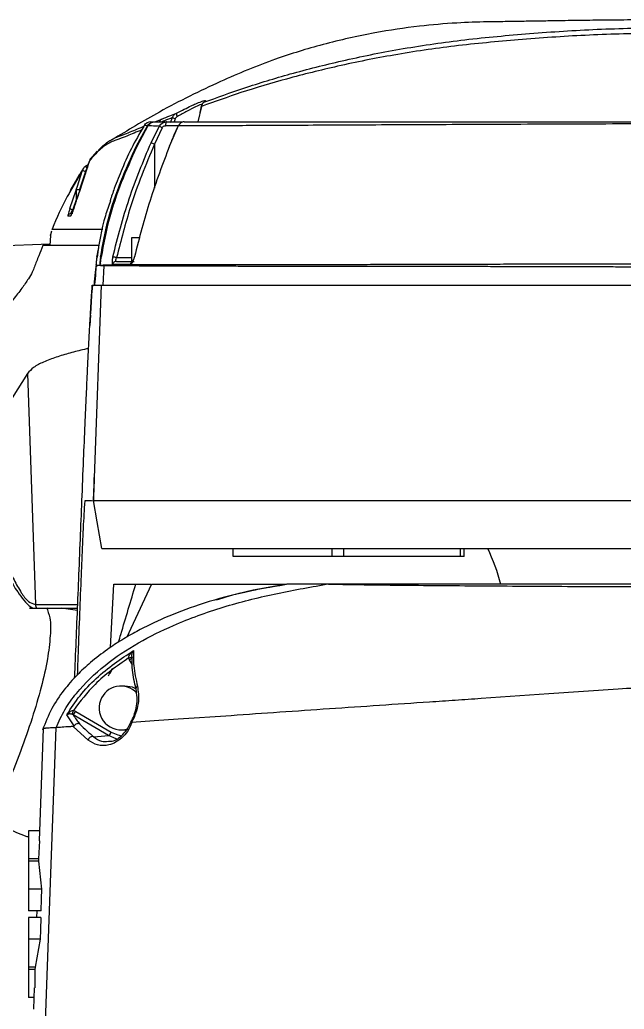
# Model space of a CAD drawing. Header units: millimetres. Extents: x -356 to 237, y 0 to 365.
# Drawn here: x 102.363 to 105.347, y 249.811 to 254.697 of the extents above; entities that cross this region are included whole.
import ezdxf

# ---------------------------------------------------------------- set-up
doc = ezdxf.new("R2010")
doc.units = ezdxf.units.MM

msp = doc.modelspace()

# ---------------------------------------------------------------- linework, layer by layer
at = {"color": 7, "linetype": 'Continuous', "lineweight": 25}
for p, q in [((103.2606, 254.2689), (103.2421, 254.1926)), ((103.2535, 254.2396), (103.2585, 254.2623)), ((103.0102, 254.1926), (103.027, 254.1926)), ((103.0294, 254.1926), (103.0636, 254.2067)), ((103.0294, 254.1926), (103.0886, 254.1926)), ((103.0886, 254.1926), (103.1652, 254.1926)), ((103.1064, 254.1887), (103.117, 254.2138)), ((103.1307, 254.2071), (103.1255, 254.1926)), ((103.1747, 254.1926), (105.5798, 254.1926)), ((102.9956, 254.1734), (102.9395, 254.0677)), ((102.9397, 254.0748), (102.9931, 254.1735)), ((102.9931, 254.1735), (102.9769, 254.1742)), ((103.0109, 254.0892), (103.0532, 254.1723)), ((103.0657, 254.1635), (103.0281, 254.0818)), ((103.1463, 254.1736), (103.0823, 254.1736)), ((103.1449, 254.1725), (103.1024, 254.0737)), ((103.0281, 254.0818), (103.0279, 253.8653)), ((102.713, 254.0114), (102.7067, 253.9995)), ((102.7067, 253.9996), (102.7067, 253.9995)), ((102.6731, 253.9537), (102.6089, 253.8433)), ((102.6867, 253.9479), (102.6571, 253.858)), ((102.6731, 253.9537), (102.6782, 253.9638)), ((102.7006, 253.9811), (102.6887, 253.9733)), ((102.6895, 253.975), (102.7011, 253.9826)), ((102.6109, 253.765), (102.6406, 253.8551)), ((102.6406, 253.858), (102.6406, 253.7996)), ((102.6406, 253.858), (102.6582, 253.858)), ((102.6406, 253.8081), (102.6245, 253.7592)), ((102.6184, 253.7399), (102.6216, 253.7399)), ((102.6245, 253.7592), (102.6274, 253.7592)), ((102.6292, 253.7651), (102.6292, 253.7651)), ((102.5194, 253.6525), (102.5154, 253.6353)), ((102.523, 253.6634), (102.5219, 253.6602)), ((102.5148, 253.6312), (102.5109, 253.5825)), ((102.9162, 253.5037), (102.9162, 253.6218)), ((102.9162, 253.6218), (102.9556, 253.6218)), ((102.5114, 253.5883), (102.0169, 253.571)), ((102.7561, 253.5824), (102.4774, 253.5824)), ((102.7437, 253.5246), (102.7539, 253.5711)), ((102.8402, 253.5037), (102.9273, 253.5037)), ((102.8408, 253.5227), (102.9162, 253.5227)), ((102.7408, 253.4852), (102.7392, 253.4858)), ((102.7772, 253.4815), (102.7738, 253.3855)), ((102.7772, 253.4815), (102.7772, 253.4815)), ((102.7212, 253.3855), (102.7642, 253.3855)), ((102.7642, 253.3855), (102.731, 252.435)), ((102.7642, 253.3855), (108.3774, 253.3855)), ((102.7116, 253.2387), (102.7088, 253.1868)), ((102.4005, 252.9502), (102.3256, 252.8298)), ((102.4005, 252.9502), (102.4403, 251.8094)), ((102.7294, 252.4013), (102.7267, 252.3226)), ((102.7294, 252.4013), (102.73, 252.4013)), ((102.6861, 252.3226), (102.7172, 252.3226)), ((102.7172, 252.3226), (102.7276, 252.3209)), ((102.7273, 252.3226), (108.4174, 252.3226)), ((102.7689, 252.0863), (108.3984, 252.0863)), ((103.4164, 252.047), (103.4164, 252.0863)), ((103.4166, 252.047), (103.4166, 252.0863)), ((103.9059, 252.047), (103.9059, 252.0863)), ((103.9621, 252.047), (103.9621, 252.0863)), ((104.5388, 252.047), (104.5388, 252.0863)), ((104.5573, 252.047), (104.5573, 252.0863)), ((103.4166, 252.047), (103.4164, 252.047)), ((103.9059, 252.047), (103.4166, 252.047)), ((103.9621, 252.047), (103.9059, 252.047)), ((104.5388, 252.047), (103.9621, 252.047)), ((104.5573, 252.047), (104.5388, 252.047)), ((102.8113, 251.5977), (102.8276, 251.9092)), ((102.8276, 251.9092), (102.9356, 251.9092)), ((102.9356, 251.9092), (103.0124, 251.9092)), ((103.0156, 251.9092), (103.6805, 251.9092)), ((103.875, 251.9092), (103.6818, 251.9092)), ((110.2408, 251.9092), (103.875, 251.9092)), ((102.4403, 251.8094), (102.6442, 251.8094)), ((102.4455, 251.7911), (102.6439, 251.7911)), ((102.6479, 251.7801), (102.5666, 251.7911)), ((102.9159, 251.5513), (102.9179, 251.5464)), ((102.9176, 251.5454), (102.9179, 251.5457)), ((102.9189, 251.5111), (102.9044, 251.5366)), ((102.8168, 251.4874), (102.8072, 251.4667)), ((102.8825, 251.4072), (102.862, 251.4072)), ((102.6323, 251.2107), (102.5952, 251.2645)), ((102.6261, 251.265), (102.6203, 251.2677)), ((102.8014, 251.1623), (102.6261, 251.265)), ((102.6392, 251.2821), (102.8144, 251.1793)), ((102.7006, 251.1398), (102.6263, 251.2073)), ((102.4787, 251.1973), (102.4594, 250.6435)), ((102.7283, 251.1562), (102.8014, 251.1623)), ((102.862, 251.1907), (102.8825, 251.1907)), ((102.4058, 250.6918), (102.4058, 250.5536)), ((102.4611, 250.6918), (102.4058, 250.6918)), ((102.457, 250.5536), (102.4621, 250.6434)), ((102.457, 250.5536), (102.4058, 250.5536)), ((102.4058, 250.5536), (102.4058, 250.5421)), ((102.4058, 250.5421), (102.4058, 250.4038)), ((102.4573, 250.5421), (102.4058, 250.5421)), ((102.4566, 250.5421), (102.457, 250.5536)), ((102.4726, 250.4038), (102.4573, 250.5421)), ((102.4726, 250.4038), (102.4058, 250.4038)), ((102.4058, 250.4038), (102.4058, 250.2968)), ((102.4689, 250.2968), (102.4058, 250.2968)), ((102.4473, 250.2968), (102.4462, 250.2639)), ((102.4058, 250.2639), (102.4058, 250.157)), ((102.4677, 250.2639), (102.4058, 250.2639)), ((102.4058, 250.157), (102.4058, 250.0187)), ((102.464, 250.157), (102.4058, 250.157)), ((102.464, 250.157), (102.439, 250.0187)), ((102.439, 250.0187), (102.4058, 250.0187)), ((102.4058, 250.0187), (102.4058, 250.0072)), ((102.4379, 250.0072), (102.4058, 250.0072)), ((102.4058, 250.0072), (102.4058, 249.869)), ((102.4379, 250.0072), (102.4367, 249.9173)), ((102.4383, 250.0187), (102.4379, 250.0072)), ((102.4341, 249.9174), (102.4304, 249.8114)), ((102.4361, 249.869), (102.4058, 249.869))]:
    msp.add_line(p, q, dxfattribs=at)
at = {"color": 7, "linetype": 'Continuous', "lineweight": 25, "flags": 128}
for points in [[(103.2606, 254.2689), (103.2595, 254.2683), (103.2586, 254.2676), (103.258, 254.2669), (103.2576, 254.266), (103.2574, 254.2652), (103.2575, 254.2642), (103.2579, 254.2633), (103.2585, 254.2623)], [(103.0886, 254.1926), (103.0874, 254.1923), (103.0862, 254.1912), (103.0852, 254.1895), (103.0842, 254.1871), (103.0835, 254.1842), (103.0829, 254.181), (103.0825, 254.1774), (103.0823, 254.1736)], [(103.1024, 254.0737), (103.1015, 254.0734), (103.1011, 254.073), (103.1012, 254.0724)], [(102.6416, 253.858), (102.6458, 253.8707), (102.6731, 253.9537)], [(102.5154, 253.6353), (102.5131, 253.6057), (102.5112, 253.5824)], [(102.7445, 253.5245), (102.7439, 253.5246), (102.7437, 253.5246)], [(102.9293, 253.5266), (102.9284, 253.5265), (102.9282, 253.5262), (102.9282, 253.5262)], [(102.7777, 253.4865), (102.7777, 253.4865), (102.7777, 253.4865)], [(102.7273, 252.3226), (102.7288, 252.3666), (102.73, 252.4013)], [(102.7689, 252.0863), (102.7456, 252.2186), (102.7273, 252.3226)], [(103.0139, 251.91), (102.912, 251.6915), (102.8922, 251.649)], [(102.936, 251.3926), (102.9189, 251.4007), (102.8825, 251.4072)], [(105.3179, 251.3914), (104.9753, 251.3679), (104.6408, 251.345)], [(103.4066, 251.2607), (103.1452, 251.2428), (103.0259, 251.2346), (102.917, 251.2271)], [(102.483, 249.5666), (102.5162, 250.4822), (102.5424, 251.2016)], [(102.8404, 251.1461), (102.8389, 251.1465), (102.8014, 251.1623)], [(102.8144, 251.1793), (102.8473, 251.1655), (102.8654, 251.1619)], [(102.8825, 251.1907), (102.8871, 251.1908), (102.8917, 251.1911)], [(102.4689, 250.2968), (102.471, 250.3567), (102.4726, 250.4038)], [(102.4677, 250.2639), (102.4656, 250.204), (102.464, 250.157)]]:
    msp.add_lwpolyline(points, dxfattribs=at)
at = {"color": 7, "linetype": 'Continuous', "lineweight": 25}
for centre, radius, start, end in [((103.2798, 254.2735), 0.0172, 114.8542, 144.5378), ((103.1639, 254.2345), 0.0273, 176.479, 214.1715), ((103.0102, 254.1533), 0.0394, 89.9941, 147.9047), ((103.0808, 254.1773), 0.034, 120.4015, 153.2721), ((103.1939, 254.3539), 0.1598, 241.2084, 246.6719), ((103.095, 254.2181), 0.062, 227.5931, 241.7228), ((103.1456, 254.1701), 0.00253, 105.0919, 175.9299), ((102.9057, 253.8231), 0.2861, 64.68, 68.4394), ((102.9426, 254.0761), 0.00323, 203.8548, 243.6338), ((102.7019, 254.0026), 0.0567, 239.5735, 254.5385), ((102.6905, 253.9735), 0.00173, 124.2683, 187.7469), ((102.7236, 253.9804), 0.0356, 191.4661, 213.1081), ((102.6184, 253.7202), 0.0197, 90.007, 161.8902), ((102.6395, 253.8134), 0.0562, 239.4273, 254.5435), ((102.7773, 253.484), 0.0196, 146.0679, 175.3852), ((102.7493, 253.4033), 0.1217, 82.6472, 84.2551), ((102.8403, 253.4842), 0.0195, 90.3509, 169.863), ((102.7907, 253.3057), 0.2226, 77.0078, 81.8735), ((102.9281, 253.4844), 0.0195, 112.4871, 169.2094), ((102.8164, 253.4801), 0.0392, 170.7167, 178.0226), ((102.8166, 253.4801), 0.0394, 170.7049, 177.9703), ((103.5856, 251.5908), 1.1959, 15.4385, 24.4783), ((102.4797, 251.8107), 0.0394, 181.9765, 209.9453), ((102.8873, 251.6063), 0.062, 282.3491, 297.5133), ((102.87, 251.602), 0.0739, 297.7314, 310.0621), ((102.9179, 251.5461), 0.000341, 41.9984, 92.3343), ((102.8619, 251.301), 0.106, 41.6839, 160.7594), ((102.9534, 251.3912), 0.0174, 120.9508, 212.0341), ((102.8624, 251.2984), 0.1075, 159.5458, 288.2824), ((102.5839, 251.2933), 0.0445, 324.8154, 351.4184), ((102.596, 251.3016), 0.0474, 309.4733, 335.6546), ((102.7209, 251.1371), 0.0205, 68.8193, 172.362), ((102.7711, 251.1989), 0.0476, 309.5197, 335.6081)]:
    msp.add_arc(centre, radius, start, end, dxfattribs=at)
for points, knots in [([(108.3186, 254.1238), (108.249, 254.1648), (108.101, 254.2519), (107.8737, 254.3657), (107.6506, 254.4649), (107.4474, 254.5361), (107.2664, 254.5874), (107.0816, 254.6287), (106.8967, 254.6589), (106.7173, 254.6772), (106.5727, 254.6852), (106.454, 254.6867), (106.3443, 254.6883), (106.2239, 254.6903), (106.0972, 254.6924), (105.9655, 254.6942), (105.833, 254.6957), (105.6893, 254.6965), (105.5437, 254.6966), (105.3981, 254.696), (105.2618, 254.6949), (105.1324, 254.6933), (105.0231, 254.6916), (104.9409, 254.6903), (104.8845, 254.6894), (104.8326, 254.6885), (104.7623, 254.6874), (104.6551, 254.6863), (104.5094, 254.6815), (104.3238, 254.6652), (104.1024, 254.6326), (103.8645, 254.579), (103.6089, 254.5003), (103.3391, 254.3886), (103.0696, 254.2551), (102.8956, 254.1505), (102.8179, 254.1037)], [0, 0, 0, 0, 0.042317, 0.089996, 0.133112, 0.170162, 0.202711, 0.231659, 0.269359, 0.300793, 0.326131, 0.345201, 0.363018, 0.383587, 0.408298, 0.429454, 0.452599, 0.477716, 0.504787, 0.528891, 0.554031, 0.576178, 0.596736, 0.611307, 0.619266, 0.626248, 0.638513, 0.65615, 0.682407, 0.714891, 0.753716, 0.799573, 0.842587, 0.893645, 0.952443, 1, 1, 1, 1]), ([(105.4912, 254.6303), (105.3787, 254.6278), (105.1562, 254.6227), (104.829, 254.5989), (104.5139, 254.5699), (104.2161, 254.526), (103.9395, 254.4709), (103.6878, 254.4078), (103.4636, 254.3419), (103.3252, 254.2922), (103.2606, 254.2689)], [0, 0, 0, 0, 0.148571, 0.294036, 0.433279, 0.566535, 0.691516, 0.805765, 0.909264, 1, 1, 1, 1]), ([(103.2725, 254.2891), (103.3381, 254.3131), (103.4785, 254.3646), (103.7061, 254.4329), (103.9618, 254.4979), (104.2427, 254.5546), (104.5449, 254.599), (104.864, 254.6282), (105.1947, 254.6518), (105.4195, 254.6559), (105.533, 254.658)], [0, 0, 0, 0, 0.090981, 0.194791, 0.309377, 0.434709, 0.568061, 0.707085, 0.852151, 1, 1, 1, 1]), ([(103.1366, 254.2361), (103.1626, 254.2489), (103.2071, 254.2707), (103.241, 254.2866), (103.2869, 254.3023), (103.2767, 254.2929), (103.2726, 254.2891)], [0, 0, 0, 0, 0.479804, 0.821156, 0.928405, 1, 1, 1, 1]), ([(103.2623, 254.2796), (103.2615, 254.2794), (103.2506, 254.2766), (103.2265, 254.2643), (103.1868, 254.245), (103.1573, 254.2282), (103.1413, 254.2191)], [0, 0, 0, 0, 0.018407, 0.248942, 0.592293, 1, 1, 1, 1]), ([(103.2691, 254.287), (103.2665, 254.2844), (103.2624, 254.2803), (103.2591, 254.2726), (103.258, 254.2681), (103.2575, 254.2657)], [0, 0, 0, 0, 0.435198, 0.699423, 1, 1, 1, 1]), ([(103.2726, 254.2891), (103.2713, 254.2882), (103.2685, 254.2862), (103.2652, 254.2816), (103.2623, 254.2758), (103.2612, 254.2713), (103.2606, 254.2689)], [0, 0, 0, 0, 0.194019, 0.423124, 0.692642, 1, 1, 1, 1]), ([(103.0636, 254.2067), (103.0768, 254.2121), (103.1012, 254.222), (103.1255, 254.2317), (103.1366, 254.2361)], [0, 0, 0, 0, 0.5452287, 1, 1, 1, 1]), ([(103.117, 254.2138), (103.118, 254.2163), (103.1201, 254.2211), (103.1263, 254.2293), (103.1325, 254.2334), (103.1366, 254.2361)], [0, 0, 0, 0, 0.263767, 0.517073, 1, 1, 1, 1]), ([(102.9828, 254.184), (102.9616, 254.1479), (102.9191, 254.0757), (102.8703, 253.9676), (102.8336, 253.8766), (102.8156, 253.8234), (102.8087, 253.8031)], [0, 0, 0, 0, 0.299126, 0.598315, 0.846829, 1, 1, 1, 1]), ([(102.9931, 254.1735), (102.9953, 254.1765), (102.9994, 254.1823), (103.0081, 254.1883), (103.0174, 254.192), (103.0238, 254.1924), (103.027, 254.1926)], [0, 0, 0, 0, 0.269028, 0.525172, 0.767775, 1, 1, 1, 1]), ([(102.9956, 254.1734), (102.9977, 254.1764), (103.0019, 254.1822), (103.0105, 254.1882), (103.0198, 254.192), (103.0262, 254.1924), (103.0294, 254.1926)], [0, 0, 0, 0, 0.269825, 0.525513, 0.767777, 1, 1, 1, 1]), ([(103.0532, 254.1723), (103.0553, 254.1754), (103.0594, 254.1814), (103.0683, 254.1878), (103.0782, 254.1919), (103.0852, 254.1924), (103.0886, 254.1926)], [0, 0, 0, 0, 0.258956, 0.511813, 0.758537, 1, 1, 1, 1]), ([(103.117, 254.2138), (103.1037, 254.2086), (103.0859, 254.2016), (103.0682, 254.1945), (103.0636, 254.1926)], [0, 0, 0, 0, 0.743955, 1, 1, 1, 1]), ([(103.1413, 254.2191), (103.139, 254.2176), (103.1344, 254.2145), (103.1319, 254.2096), (103.1307, 254.2071)], [0, 0, 0, 0, 0.498764, 1, 1, 1, 1]), ([(103.1747, 254.1926), (103.1718, 254.1924), (103.166, 254.1919), (103.1577, 254.1878), (103.1502, 254.1814), (103.1467, 254.1755), (103.1449, 254.1725)], [0, 0, 0, 0, 0.226096, 0.465535, 0.7233, 1, 1, 1, 1]), ([(105.5818, 254.1831), (105.4949, 254.1828), (105.3214, 254.1822), (105.0624, 254.1813), (104.8078, 254.1802), (104.5604, 254.1792), (104.3229, 254.178), (104.0981, 254.1769), (103.8888, 254.1759), (103.6974, 254.1749), (103.5263, 254.1741), (103.3776, 254.1734), (103.2531, 254.1729), (103.1782, 254.1726), (103.1449, 254.1725)], [0, 0, 0, 0, 0.107035, 0.213587, 0.318898, 0.420472, 0.518138, 0.611206, 0.697211, 0.775897, 0.846729, 0.907843, 0.959048, 1, 1, 1, 1]), ([(102.9652, 254.1528), (102.9587, 254.1501), (102.9281, 254.1378), (102.8842, 254.1192), (102.8373, 254.1023), (102.8059, 254.0897), (102.7808, 254.0737), (102.7557, 254.0533), (102.7306, 254.0284), (102.7149, 254.0095), (102.7067, 253.9996)], [0, 0, 0, 0, 0.068652, 0.323609, 0.46771, 0.55764, 0.653797, 0.758776, 0.873992, 1, 1, 1, 1]), ([(102.8168, 254.1055), (102.819, 254.1068), (102.8289, 254.1131), (102.8539, 254.1218), (102.9003, 254.1393), (102.9422, 254.1569), (102.9707, 254.1685), (102.9751, 254.1704)], [0, 0, 0, 0, 0.044862, 0.204898, 0.460953, 0.915456, 1, 1, 1, 1]), ([(102.9769, 254.1742), (102.9767, 254.1741), (102.9764, 254.1739), (102.9762, 254.1736), (102.9762, 254.1735)], [0, 0, 0, 0, 0.702866, 1, 1, 1, 1]), ([(103.0532, 254.1723), (103.0402, 254.172), (103.0261, 254.1718), (103.0111, 254.1725), (103.0083, 254.1726), (103.0058, 254.1728), (103.0032, 254.1729), (103.0007, 254.1731), (102.9982, 254.1732), (102.9965, 254.1733), (102.9956, 254.1734)], [0, 0, 0, 0, 0.6778558, 0.7349669, 0.7789446, 0.8230346, 0.86717, 0.911382, 0.9556707, 1, 1, 1, 1]), ([(103.0657, 254.1635), (103.0666, 254.165), (103.0685, 254.168), (103.0727, 254.1712), (103.0774, 254.1733), (103.0807, 254.1735), (103.0823, 254.1736)], [0, 0, 0, 0, 0.263765, 0.5171132, 0.7616029, 1, 1, 1, 1]), ([(103.1431, 254.1703), (103.1366, 254.1558), (103.1221, 254.1234), (103.1087, 254.0906), (103.1012, 254.0724)], [0, 0, 0, 0, 0.447371, 1, 1, 1, 1]), ([(102.7519, 254.0533), (102.7589, 254.0604), (102.7734, 254.0751), (102.7951, 254.0928), (102.8106, 254.1018), (102.8168, 254.1055)], [0, 0, 0, 0, 0.3572802, 0.7409517, 1, 1, 1, 1]), ([(102.8222, 253.5261), (102.847, 253.6223), (102.8964, 253.8145), (102.9727, 253.9977), (103.0109, 254.0892)], [0, 0, 0, 0, 0.500308, 1, 1, 1, 1]), ([(103.0281, 254.0818), (103.0065, 254.0311), (102.9632, 253.9297), (102.8977, 253.7439), (102.8624, 253.6066), (102.8408, 253.5227)], [0, 0, 0, 0, 0.280025, 0.559912, 1, 1, 1, 1]), ([(102.7445, 254.0473), (102.7407, 254.0434), (102.7298, 254.032), (102.7198, 254.0198), (102.7133, 254.0117)], [0, 0, 0, 0, 0.342781, 1, 1, 1, 1]), ([(102.7614, 253.5244), (102.773, 253.5882), (102.7961, 253.7155), (102.8592, 253.8992), (102.9129, 254.0163), (102.9397, 254.0748)], [0, 0, 0, 0, 0.334504, 0.667591, 1, 1, 1, 1]), ([(102.9395, 254.0677), (102.9135, 254.0098), (102.8615, 253.894), (102.7999, 253.7127), (102.7766, 253.5874), (102.7649, 253.5245)], [0, 0, 0, 0, 0.332468, 0.665542, 1, 1, 1, 1]), ([(103.1024, 254.0737), (103.0686, 253.9843), (103.0009, 253.8051), (102.9532, 253.6196), (102.9293, 253.5266)], [0, 0, 0, 0, 0.498562, 1, 1, 1, 1]), ([(102.7067, 253.9996), (102.6923, 253.9558), (102.6665, 253.8776), (102.6406, 253.7995), (102.6292, 253.7651)], [0, 0, 0, 0, 0.56, 1, 1, 1, 1]), ([(102.7067, 253.9995), (102.7062, 253.9982), (102.698, 253.9733), (102.6765, 253.9081), (102.6526, 253.8357), (102.635, 253.7825), (102.6307, 253.7695), (102.6292, 253.7651)], [0, 0, 0, 0, 0.016852, 0.318783, 0.833744, 0.943107, 1, 1, 1, 1]), ([(102.7133, 254.0117), (102.7132, 254.0116), (102.7098, 254.0085), (102.7082, 254.004), (102.7067, 253.9996)], [0, 0, 0, 0, 0.030441, 1, 1, 1, 1]), ([(102.6781, 253.9637), (102.6742, 253.9579), (102.6651, 253.9444), (102.6507, 253.9213), (102.6337, 253.8926), (102.6205, 253.8688), (102.613, 253.8546), (102.6115, 253.8519)], [0, 0, 0, 0, 0.160654, 0.373794, 0.629352, 0.928749, 1, 1, 1, 1]), ([(102.6782, 253.9638), (102.6783, 253.964), (102.6806, 253.9687), (102.6851, 253.9719), (102.6895, 253.975)], [0, 0, 0, 0, 0.042127, 1, 1, 1, 1]), ([(102.6924, 253.9562), (102.6914, 253.9553), (102.6887, 253.9531), (102.6875, 253.9499), (102.6867, 253.9479)], [0, 0, 0, 0, 0.393797, 1, 1, 1, 1]), ([(102.6089, 253.8433), (102.6051, 253.837), (102.5714, 253.7797), (102.5458, 253.7181), (102.523, 253.6634)], [0, 0, 0, 0, 0.110967, 1, 1, 1, 1]), ([(102.8111, 253.8023), (102.8021, 253.7778), (102.7694, 253.6879), (102.7549, 253.5931), (102.7444, 253.5241)], [0, 0, 0, 0, 0.272735, 1, 1, 1, 1]), ([(102.6109, 253.765), (102.6091, 253.7596), (102.6058, 253.7497), (102.6024, 253.7375), (102.6, 253.7301), (102.5998, 253.7271), (102.5998, 253.7263)], [0, 0, 0, 0, 0.425258, 0.775116, 0.944725, 1, 1, 1, 1]), ([(102.6147, 253.7264), (102.6153, 253.7276), (102.6179, 253.7322), (102.6208, 253.741), (102.6251, 253.7526), (102.6278, 253.7608), (102.6292, 253.7651)], [0, 0, 0, 0, 0.101996, 0.375138, 0.67251, 1, 1, 1, 1]), ([(102.6184, 253.7399), (102.618, 253.7399), (102.6172, 253.7401), (102.6167, 253.7415), (102.6169, 253.7433), (102.6175, 253.7458), (102.6186, 253.7487), (102.6202, 253.752), (102.6222, 253.7556), (102.6237, 253.758), (102.6245, 253.7592)], [0, 0, 0, 0, 0.0513634, 0.1049748, 0.1870253, 0.3000461, 0.4427801, 0.6143165, 0.7959819, 1, 1, 1, 1]), ([(102.6293, 253.7648), (102.6284, 253.7621), (102.6267, 253.7569), (102.6244, 253.7501), (102.6225, 253.7442), (102.6219, 253.7413), (102.6212, 253.7383), (102.6219, 253.7382), (102.6219, 253.7382)], [0, 0, 0, 0, 0.309526, 0.581189, 0.792188, 0.929886, 0.997117, 1, 1, 1, 1]), ([(102.6147, 253.7264), (102.6118, 253.7264), (102.6069, 253.7264), (102.6019, 253.7263), (102.5998, 253.7263)], [0, 0, 0, 0, 0.5699004, 1, 1, 1, 1]), ([(102.5236, 253.6652), (102.5232, 253.6644), (102.5225, 253.6628), (102.5218, 253.6612), (102.5215, 253.6604)], [0, 0, 0, 0, 0.5287549, 1, 1, 1, 1]), ([(102.523, 253.6634), (102.5277, 253.6634), (102.5382, 253.6633), (102.5555, 253.6633), (102.5759, 253.6633), (102.5942, 253.6632), (102.6098, 253.6632), (102.6216, 253.6633), (102.6338, 253.6623), (102.645, 253.662), (102.6549, 253.6638), (102.6638, 253.6629), (102.6752, 253.663), (102.6911, 253.6629), (102.7119, 253.6629), (102.7379, 253.6629), (102.7583, 253.6628), (102.7706, 253.6628), (102.7724, 253.6628)], [0, 0, 0, 0, 0.0567537, 0.1265249, 0.2074606, 0.3019596, 0.3465517, 0.395443, 0.4435351, 0.494542, 0.5288302, 0.564271, 0.6010969, 0.6656951, 0.7553686, 0.851071, 0.9790536, 1, 1, 1, 1]), ([(102.5148, 253.6312), (102.5149, 253.6316), (102.5149, 253.633), (102.5152, 253.6344), (102.5154, 253.6353)], [0, 0, 0, 0, 0.299252, 1, 1, 1, 1]), ([(102.4774, 253.5824), (102.4703, 253.5651), (102.456, 253.5301), (102.4422, 253.4948), (102.4352, 253.4769)], [0, 0, 0, 0, 0.492037, 1, 1, 1, 1]), ([(102.7489, 253.5587), (102.7484, 253.5555), (102.7471, 253.5469), (102.7461, 253.5382), (102.7455, 253.5328)], [0, 0, 0, 0, 0.375701, 1, 1, 1, 1]), ([(102.7437, 253.5246), (102.7429, 253.5191), (102.7416, 253.5091), (102.7403, 253.4969), (102.7395, 253.4895), (102.7393, 253.4865), (102.7392, 253.4858)], [0, 0, 0, 0, 0.429432, 0.773851, 0.942074, 1, 1, 1, 1]), ([(102.7408, 253.4852), (102.7409, 253.4865), (102.7413, 253.4911), (102.742, 253.4996), (102.743, 253.5114), (102.7439, 253.5197), (102.7444, 253.5241)], [0, 0, 0, 0, 0.093288, 0.358629, 0.658224, 1, 1, 1, 1]), ([(102.7614, 253.5244), (102.7608, 253.5188), (102.7596, 253.5088), (102.7585, 253.4966), (102.7578, 253.4892), (102.7577, 253.4863), (102.7577, 253.4856)], [0, 0, 0, 0, 0.430428, 0.774889, 0.942693, 1, 1, 1, 1]), ([(102.7603, 253.4857), (102.7604, 253.4869), (102.761, 253.4916), (102.7619, 253.5001), (102.7633, 253.5119), (102.7643, 253.5201), (102.7649, 253.5245)], [0, 0, 0, 0, 0.093841, 0.359529, 0.659021, 1, 1, 1, 1]), ([(102.8222, 253.5261), (102.8211, 253.5206), (102.8191, 253.5107), (102.8187, 253.499), (102.8181, 253.4906), (102.8204, 253.4883), (102.8211, 253.4876)], [0, 0, 0, 0, 0.421096, 0.75895, 0.925961, 1, 1, 1, 1]), ([(102.8402, 253.5037), (102.8397, 253.5037), (102.8387, 253.5039), (102.8378, 253.5053), (102.8373, 253.5071), (102.8372, 253.5094), (102.8375, 253.5121), (102.8382, 253.5153), (102.8393, 253.5189), (102.8403, 253.5214), (102.8408, 253.5227)], [0, 0, 0, 0, 0.0655456, 0.1348212, 0.2221908, 0.3308356, 0.4635447, 0.6216747, 0.8017585, 1, 1, 1, 1]), ([(102.909, 253.488), (102.9111, 253.4891), (102.9168, 253.4921), (102.9213, 253.5023), (102.9261, 253.5138), (102.9282, 253.5222), (102.9293, 253.5266)], [0, 0, 0, 0, 0.153865, 0.424178, 0.700197, 1, 1, 1, 1]), ([(102.9282, 253.5263), (102.9276, 253.5238), (102.9264, 253.5191), (102.9245, 253.5129), (102.9225, 253.5081), (102.9217, 253.5051), (102.9202, 253.5032), (102.9206, 253.5027), (102.9207, 253.5026)], [0, 0, 0, 0, 0.310317, 0.576507, 0.782251, 0.919864, 0.989816, 1, 1, 1, 1]), ([(102.4352, 253.4769), (102.4319, 253.468), (102.4243, 253.4473), (102.4125, 253.4286), (102.4059, 253.4179)], [0, 0, 0, 0, 0.4306851, 1, 1, 1, 1]), ([(102.7309, 253.3855), (102.7313, 253.391), (102.7323, 253.4034), (102.734, 253.4233), (102.7356, 253.4403), (102.737, 253.4522), (102.7378, 253.4583), (102.7385, 253.4635), (102.7391, 253.468), (102.7404, 253.4742), (102.74, 253.4812), (102.7445, 253.484), (102.746, 253.4841), (102.7466, 253.4842), (102.7471, 253.4842), (102.7477, 253.4842), (102.7485, 253.4843), (102.7495, 253.4843), (102.7508, 253.4843), (102.7521, 253.4843), (102.753, 253.4844), (102.7535, 253.4844), (102.7541, 253.4844), (102.7546, 253.4844), (102.7552, 253.4844), (102.7565, 253.4844), (102.7584, 253.4845), (102.7609, 253.4845), (102.7633, 253.4846), (102.7657, 253.4847), (102.7683, 253.4849), (102.7712, 253.4852), (102.7745, 253.4852), (102.7766, 253.4861), (102.7777, 253.4865)], [0, 0, 0, 0, 0.122064, 0.280442, 0.449123, 0.505112, 0.549085, 0.588086, 0.622401, 0.65232, 0.733615, 0.754477, 0.761716, 0.766397, 0.76941, 0.77367, 0.779193, 0.785945, 0.796794, 0.809822, 0.813584, 0.817522, 0.821584, 0.825821, 0.830198, 0.834716, 0.854637, 0.87356, 0.891487, 0.908453, 0.926099, 0.950145, 0.974256, 1, 1, 1, 1]), ([(102.7772, 253.4815), (102.7759, 253.4814), (102.7734, 253.4811), (102.7689, 253.4818), (102.7622, 253.4822), (102.7554, 253.483), (102.7494, 253.4832), (102.7449, 253.4838), (102.7358, 253.4729), (102.7386, 253.438), (102.734, 253.407), (102.7309, 253.3855)], [0, 0, 0, 0, 0.028779, 0.057488, 0.102552, 0.182994, 0.211701, 0.240428, 0.280532, 0.50181, 1, 1, 1, 1]), ([(102.74, 253.4855), (102.7385, 253.4708), (102.735, 253.4376), (102.7325, 253.4042), (102.7311, 253.3857)], [0, 0, 0, 0, 0.442912, 1, 1, 1, 1]), ([(102.7603, 253.4857), (102.7598, 253.4857), (102.759, 253.4856), (102.7581, 253.4856), (102.7577, 253.4856)], [0, 0, 0, 0, 0.560348, 1, 1, 1, 1]), ([(105.5835, 253.4753), (105.5449, 253.4754), (105.4713, 253.4756), (105.3663, 253.4758), (105.2722, 253.4761), (105.1888, 253.4763), (105.1163, 253.4765), (105.0395, 253.4767), (104.9413, 253.477), (104.8242, 253.4773), (104.7054, 253.4776), (104.6039, 253.4779), (104.5093, 253.478), (104.4135, 253.4781), (104.309, 253.4782), (104.1991, 253.4781), (104.0916, 253.478), (104.0069, 253.4779), (103.946, 253.4779), (103.9025, 253.478), (103.8572, 253.4781), (103.8102, 253.4782), (103.7616, 253.4783), (103.7116, 253.4785), (103.6604, 253.4788), (103.6087, 253.4791), (103.5498, 253.4793), (103.4795, 253.4793), (103.4034, 253.4793), (103.3336, 253.4794), (103.2806, 253.4794), (103.2381, 253.4796), (103.197, 253.4798), (103.1511, 253.48), (103.1053, 253.4804), (103.0647, 253.4806), (103.0304, 253.4807), (102.998, 253.4808), (102.9673, 253.4809), (102.9383, 253.481), (102.914, 253.481), (102.894, 253.481), (102.8742, 253.4811), (102.8498, 253.4813), (102.8266, 253.4814), (102.8092, 253.4816), (102.7997, 253.4817), (102.7926, 253.4818), (102.7871, 253.4818), (102.783, 253.4818), (102.7801, 253.4817), (102.7783, 253.4817), (102.7775, 253.4815), (102.7772, 253.4815)], [0, 0, 0, 0, 0.0412452, 0.0786589, 0.1122135, 0.1419064, 0.1677545, 0.1897845, 0.2239839, 0.2726731, 0.314982, 0.3510619, 0.3810859, 0.4161933, 0.453489, 0.4927389, 0.533667, 0.5684583, 0.5832659, 0.5987742, 0.6149406, 0.6317158, 0.649048, 0.6668802, 0.6851499, 0.70379, 0.7221081, 0.7481936, 0.7788966, 0.8034694, 0.82278, 0.835569, 0.8488749, 0.8667157, 0.8846836, 0.8978382, 0.910057, 0.9213642, 0.9325285, 0.9428657, 0.9523683, 0.9585178, 0.9642643, 0.9735531, 0.9845362, 0.9890554, 0.9921812, 0.9946882, 0.9966366, 0.9980866, 0.9990936, 0.999714, 1, 1, 1, 1]), ([(102.7777, 253.4865), (102.7777, 253.4865), (102.7778, 253.4864), (102.7784, 253.4868), (102.7798, 253.4868), (102.782, 253.487), (102.785, 253.4871), (102.7888, 253.4872), (102.7933, 253.4873), (102.7991, 253.4874), (102.8084, 253.4874), (102.816, 253.4874), (102.8211, 253.4874)], [0, 0, 0, 0, 0.000393, 0.005374, 0.044051, 0.095457, 0.161668, 0.248913, 0.361426, 0.471982, 0.652186, 1, 1, 1, 1]), ([(102.909, 253.488), (102.8907, 253.488), (102.8614, 253.4878), (102.8321, 253.4877), (102.8211, 253.4876)], [0, 0, 0, 0, 0.625333, 1, 1, 1, 1]), ([(102.8211, 253.4874), (102.828, 253.4874), (102.841, 253.4874), (102.8614, 253.4875), (102.8838, 253.4876), (102.9, 253.4877), (102.9089, 253.4877)], [0, 0, 0, 0, 0.237036, 0.444713, 0.697004, 1, 1, 1, 1]), ([(102.9089, 253.4877), (102.9139, 253.4877), (102.9243, 253.4878), (102.9407, 253.4879), (102.9584, 253.488), (102.9776, 253.4881), (102.9992, 253.4882), (103.0248, 253.4883), (103.0559, 253.4883), (103.0954, 253.4883), (103.1417, 253.4882), (103.1884, 253.4881), (103.2264, 253.488), (103.2582, 253.488), (103.2881, 253.4881), (103.3226, 253.4881), (103.3602, 253.4882), (103.4027, 253.4884), (103.4481, 253.4886), (103.4935, 253.4887), (103.5354, 253.4888), (103.5727, 253.4888), (103.6464, 253.4888), (103.7504, 253.4887), (103.851, 253.4887), (103.908, 253.4887), (103.9289, 253.4887), (103.9486, 253.4887), (103.9671, 253.4888), (103.9844, 253.4888), (104.0005, 253.4888), (104.0153, 253.4889), (104.0684, 253.4891), (104.154, 253.4894), (104.266, 253.4898), (104.353, 253.49), (104.4168, 253.4902), (104.46, 253.4904), (104.4871, 253.4905), (104.5018, 253.4905), (104.5077, 253.4905), (104.5454, 253.4906), (104.6265, 253.4907), (104.7228, 253.4908), (104.8026, 253.4909), (104.856, 253.4909), (104.9129, 253.4909), (104.9735, 253.491), (105.0693, 253.491), (105.19, 253.4911), (105.3248, 253.4913), (105.4256, 253.4915), (105.496, 253.4916), (105.5401, 253.4918), (105.5663, 253.492), (105.5786, 253.4921), (105.5821, 253.4922), (105.5831, 253.4923), (105.5835, 253.4923)], [0, 0, 0, 0, 0.005609, 0.011706, 0.018318, 0.025474, 0.033205, 0.042589, 0.054145, 0.068156, 0.086853, 0.106103, 0.12054, 0.129421, 0.141806, 0.154106, 0.168111, 0.183932, 0.201798, 0.219102, 0.234822, 0.248798, 0.260898, 0.317544, 0.365482, 0.3737, 0.381496, 0.388861, 0.395784, 0.402257, 0.408273, 0.413824, 0.418905, 0.467813, 0.509908, 0.54454, 0.565328, 0.581506, 0.592967, 0.595725, 0.59795, 0.599638, 0.638026, 0.688921, 0.707584, 0.727553, 0.748843, 0.771471, 0.79545, 0.856304, 0.906842, 0.946672, 0.969367, 0.985842, 0.996059, 0.998815, 0.999604, 1, 1, 1, 1]), ([(102.4059, 253.4179), (102.3952, 253.4023), (102.3714, 253.3674), (102.3281, 253.3128), (102.2762, 253.2497), (102.1929, 253.1511), (102.0759, 253.0135), (101.9268, 252.8316), (101.772, 252.6311), (101.618, 252.4152), (101.4695, 252.1867), (101.3138, 251.9207), (101.1588, 251.6159), (101.0158, 251.271), (100.8993, 250.9158), (100.8103, 250.5514), (100.7474, 250.1798), (100.7296, 249.9291), (100.7207, 249.8037)], [0, 0, 0, 0, 0.013894, 0.031123, 0.051326, 0.074105, 0.126206, 0.184391, 0.24733, 0.312791, 0.379718, 0.447963, 0.539842, 0.631314, 0.722808, 0.814932, 0.907459, 1, 1, 1, 1]), ([(102.6699, 252.3226), (102.6726, 252.3901), (102.6778, 252.5157), (102.6852, 252.6897), (102.6916, 252.8363), (102.6971, 252.9553), (102.7018, 253.053), (102.7057, 253.1309), (102.7091, 253.1943), (102.7119, 253.2437), (102.7144, 253.2849), (102.7166, 253.3209), (102.7184, 253.3474), (102.7197, 253.3653), (102.7205, 253.3756), (102.721, 253.3823), (102.7212, 253.3855)], [0, 0, 0, 0, 0.190553, 0.354227, 0.491185, 0.604197, 0.689962, 0.766832, 0.823929, 0.869048, 0.906329, 0.940225, 0.97074, 0.981082, 0.990832, 1, 1, 1, 1]), ([(102.7216, 253.3856), (102.7199, 253.3647), (102.7162, 253.3178), (102.7135, 253.2709), (102.712, 253.2448)], [0, 0, 0, 0, 0.444589, 1, 1, 1, 1]), ([(102.7029, 253.0736), (102.6959, 253.0721), (102.6651, 253.0652), (102.6113, 253.0515), (102.5436, 253.0316), (102.4835, 253.0084), (102.4328, 252.9849), (102.4103, 252.9607), (102.4005, 252.9502)], [0, 0, 0, 0, 0.0647105, 0.2859443, 0.5028436, 0.7024295, 0.8713955, 1, 1, 1, 1]), ([(102.7311, 252.4407), (102.731, 252.4395), (102.7306, 252.4347), (102.7303, 252.4258), (102.7298, 252.4139), (102.7295, 252.4055), (102.7294, 252.4013)], [0, 0, 0, 0, 0.0890619, 0.3666164, 0.6765305, 1, 1, 1, 1]), ([(102.73, 252.4013), (102.7301, 252.4048), (102.7304, 252.4114), (102.7306, 252.4207), (102.7308, 252.4284), (102.731, 252.433), (102.731, 252.435)], [0, 0, 0, 0, 0.3107494, 0.5908125, 0.8240428, 1, 1, 1, 1]), ([(102.731, 252.435), (102.7311, 252.4365), (102.7311, 252.4384), (102.7311, 252.4403), (102.7311, 252.4407)], [0, 0, 0, 0, 0.802618, 1, 1, 1, 1]), ([(102.1138, 252.364), (102.1296, 252.3453), (102.1667, 252.3012), (102.2072, 252.2139), (102.2521, 252.1137), (102.2935, 252.0171), (102.3319, 251.9337), (102.3668, 251.8731), (102.3983, 251.8244), (102.4282, 251.8137), (102.4403, 251.8094)], [0, 0, 0, 0, 0.1119822, 0.2637299, 0.4383404, 0.6165697, 0.7464368, 0.8574721, 0.9422337, 1, 1, 1, 1]), ([(102.634, 251.4472), (102.6356, 251.485), (102.6399, 251.5836), (102.6465, 251.7455), (102.6542, 251.936), (102.662, 252.1292), (102.6673, 252.2591), (102.6699, 252.3226)], [0, 0, 0, 0, 0.129569, 0.337881, 0.554953, 0.782392, 1, 1, 1, 1]), ([(102.6485, 251.4634), (102.6497, 251.4986), (102.6534, 251.5999), (102.6596, 251.7629), (102.6667, 251.943), (102.673, 252.0887), (102.6777, 252.1951), (102.6817, 252.2621), (102.6832, 252.3016), (102.6856, 252.3185), (102.6861, 252.3226)], [0, 0, 0, 0, 0.123009, 0.353621, 0.569004, 0.751409, 0.862351, 0.940622, 0.985735, 1, 1, 1, 1]), ([(102.3199, 251.9287), (102.32, 251.9278), (102.3204, 251.9242), (102.3246, 251.9176), (102.3341, 251.8989), (102.3537, 251.869), (102.3822, 251.8317), (102.4068, 251.8037), (102.4239, 251.7936), (102.4272, 251.7916)], [0, 0, 0, 0, 0.015705, 0.060075, 0.130528, 0.376117, 0.66393, 0.934439, 1, 1, 1, 1]), ([(103.6817, 251.9092), (103.6046, 251.8957), (103.4581, 251.8702), (103.2563, 251.8132), (103.0859, 251.7495), (102.9597, 251.6888), (102.8663, 251.635), (102.7893, 251.5844), (102.715, 251.527), (102.6427, 251.4601), (102.5775, 251.3853), (102.5166, 251.2956), (102.4895, 251.2259), (102.4754, 251.1897)], [0, 0, 0, 0, 0.159641, 0.303322, 0.427196, 0.530698, 0.588764, 0.647037, 0.718634, 0.780222, 0.847791, 0.920922, 1, 1, 1, 1]), ([(102.5424, 251.2016), (102.556, 251.2318), (102.5833, 251.2918), (102.6608, 251.3991), (102.7806, 251.5141), (102.9454, 251.6229), (103.141, 251.7194), (103.3659, 251.8001), (103.6186, 251.8645), (103.7896, 251.8943), (103.875, 251.9092)], [0, 0, 0, 0, 0.063094, 0.125865, 0.251822, 0.378256, 0.502026, 0.668195, 0.834228, 1, 1, 1, 1]), ([(102.8506, 251.6236), (102.8544, 251.6365), (102.8824, 251.7318), (102.9109, 251.8269), (102.9356, 251.9092)], [0, 0, 0, 0, 0.135156, 1, 1, 1, 1]), ([(103.6818, 251.9092), (103.6075, 251.8976), (103.4894, 251.8791), (103.3753, 251.8444), (103.333, 251.8315)], [0, 0, 0, 0, 0.6295082, 1, 1, 1, 1]), ([(103.4639, 251.8685), (103.4919, 251.875), (103.5636, 251.8913), (103.6363, 251.9024), (103.6805, 251.9092)], [0, 0, 0, 0, 0.391326, 1, 1, 1, 1]), ([(105.4854, 251.8959), (105.4136, 251.8962), (105.2646, 251.8966), (105.0437, 251.8977), (104.8241, 251.899), (104.613, 251.9005), (104.4081, 251.9021), (104.23, 251.9037), (104.0851, 251.9054), (103.974, 251.907), (103.9068, 251.9085), (103.875, 251.9092)], [0, 0, 0, 0, 0.133725, 0.277433, 0.411528, 0.542951, 0.67068, 0.793127, 0.874853, 0.940672, 1, 1, 1, 1]), ([(102.4949, 251.7954), (102.5011, 251.7782), (102.5171, 251.7333), (102.5141, 251.6459), (102.5, 251.5321), (102.4686, 251.3959), (102.4236, 251.2435), (102.3664, 251.0811), (102.3005, 250.9146), (102.2511, 250.8042), (102.2264, 250.749)], [0, 0, 0, 0, 0.049722, 0.129395, 0.234868, 0.364316, 0.510428, 0.669403, 0.834692, 1, 1, 1, 1]), ([(102.4269, 251.7911), (102.4251, 251.7911), (102.4204, 251.7911), (102.4057, 251.7911), (102.4291, 251.7911), (102.4384, 251.7911), (102.4455, 251.7911)], [0, 0, 0, 0, 0.118311, 0.316701, 0.480929, 1, 1, 1, 1]), ([(102.5952, 251.2645), (102.616, 251.2969), (102.6578, 251.3622), (102.7392, 251.4456), (102.8282, 251.5196), (102.8927, 251.5611), (102.9248, 251.5817)], [0, 0, 0, 0, 0.249491, 0.50224, 0.75248, 1, 1, 1, 1]), ([(102.9005, 251.5457), (102.8423, 251.5051), (102.7381, 251.4324), (102.6616, 251.3312), (102.6279, 251.2867)], [0, 0, 0, 0, 0.559222, 1, 1, 1, 1]), ([(102.9005, 251.5457), (102.9006, 251.5473), (102.9008, 251.5506), (102.9031, 251.5573), (102.9098, 251.569), (102.9188, 251.5766), (102.9248, 251.5817)], [0, 0, 0, 0, 0.105072, 0.220591, 0.470431, 1, 1, 1, 1]), ([(102.9044, 251.5366), (102.9036, 251.5382), (102.902, 251.5412), (102.901, 251.5443), (102.9005, 251.5457)], [0, 0, 0, 0, 0.559404, 1, 1, 1, 1]), ([(102.9152, 251.5599), (102.9152, 251.5584), (102.915, 251.5556), (102.9156, 251.5527), (102.9159, 251.5513)], [0, 0, 0, 0, 0.502167, 1, 1, 1, 1]), ([(102.9248, 251.5817), (102.9217, 251.5774), (102.9168, 251.5708), (102.9156, 251.5627), (102.9152, 251.5599)], [0, 0, 0, 0, 0.649121, 1, 1, 1, 1]), ([(102.9364, 251.3944), (102.9294, 251.4246), (102.9178, 251.4747), (102.9178, 251.5261), (102.9179, 251.5464)], [0, 0, 0, 0, 0.603703, 1, 1, 1, 1]), ([(102.9248, 251.5817), (102.9243, 251.557), (102.9231, 251.4977), (102.9366, 251.4398), (102.9444, 251.4061)], [0, 0, 0, 0, 0.41724, 1, 1, 1, 1]), ([(102.8214, 251.4944), (102.8149, 251.4861), (102.8055, 251.4742), (102.8012, 251.46), (102.7999, 251.4557)], [0, 0, 0, 0, 0.7007595, 1, 1, 1, 1]), ([(102.9444, 251.4061), (102.9475, 251.3815), (102.9527, 251.3404), (102.9414, 251.2903), (102.9291, 251.2551), (102.9194, 251.2367), (102.9143, 251.2269)], [0, 0, 0, 0, 0.397204, 0.664099, 0.822661, 1, 1, 1, 1]), ([(105.9865, 251.4371), (105.8736, 251.4295), (105.6507, 251.4146), (105.4279, 251.399), (105.3179, 251.3914)], [0, 0, 0, 0, 0.506508, 1, 1, 1, 1]), ([(102.9376, 251.2989), (102.9399, 251.3128), (102.9444, 251.3404), (102.9406, 251.3682), (102.9386, 251.382)], [0, 0, 0, 0, 0.501796, 1, 1, 1, 1]), ([(102.9115, 251.2282), (102.9172, 251.2394), (102.9285, 251.262), (102.9346, 251.2866), (102.9376, 251.2989)], [0, 0, 0, 0, 0.496748, 1, 1, 1, 1]), ([(104.3859, 251.3276), (104.2212, 251.3165), (103.9746, 251.2998), (103.6482, 251.2776), (103.4865, 251.2663), (103.4066, 251.2607)], [0, 0, 0, 0, 0.50473, 0.755223, 1, 1, 1, 1]), ([(104.6408, 251.345), (104.5982, 251.3421), (104.5132, 251.3364), (104.4283, 251.3305), (104.3859, 251.3276)], [0, 0, 0, 0, 0.501311, 1, 1, 1, 1]), ([(102.5952, 251.2645), (102.5997, 251.2698), (102.6064, 251.2778), (102.6182, 251.2849), (102.6248, 251.2861), (102.6279, 251.2867)], [0, 0, 0, 0, 0.512847, 0.765447, 1, 1, 1, 1]), ([(102.6203, 251.2677), (102.619, 251.268), (102.6164, 251.2687), (102.6115, 251.2692), (102.604, 251.2691), (102.5986, 251.2662), (102.5952, 251.2645)], [0, 0, 0, 0, 0.1539375, 0.3013985, 0.5692278, 1, 1, 1, 1]), ([(102.6261, 251.265), (102.6315, 251.2567), (102.6416, 251.241), (102.6532, 251.2264), (102.6587, 251.2195)], [0, 0, 0, 0, 0.526784, 1, 1, 1, 1]), ([(102.6279, 251.2867), (102.6301, 251.286), (102.634, 251.2849), (102.6376, 251.2829), (102.6392, 251.2821)], [0, 0, 0, 0, 0.559386, 1, 1, 1, 1]), ([(102.5424, 251.2016), (102.5391, 251.2014), (102.5319, 251.201), (102.5205, 251.2004), (102.5101, 251.1999), (102.5008, 251.1992), (102.4941, 251.1987), (102.4879, 251.198), (102.4832, 251.1975), (102.48, 251.1975), (102.4785, 251.1974), (102.4783, 251.1974)], [0, 0, 0, 0, 0.153433, 0.336916, 0.530601, 0.642082, 0.771486, 0.847257, 0.931069, 0.990316, 1, 1, 1, 1]), ([(102.6088, 251.2061), (102.5964, 251.2053), (102.5742, 251.2038), (102.5521, 251.2023), (102.5424, 251.2016)], [0, 0, 0, 0, 0.562164, 1, 1, 1, 1]), ([(102.6263, 251.2073), (102.6233, 251.2071), (102.6175, 251.2067), (102.6117, 251.2063), (102.6088, 251.2061)], [0, 0, 0, 0, 0.5097103, 1, 1, 1, 1]), ([(102.6264, 251.2073), (102.6272, 251.2073), (102.6289, 251.2073), (102.6306, 251.2085), (102.6315, 251.2095), (102.632, 251.2102), (102.6322, 251.2106), (102.6323, 251.2107)], [0, 0, 0, 0, 0.336511, 0.65952, 0.825134, 0.911249, 1, 1, 1, 1]), ([(102.6587, 251.2195), (102.6566, 251.2203), (102.6531, 251.2217), (102.648, 251.2215), (102.6429, 251.2205), (102.6382, 251.2179), (102.6345, 251.2143), (102.633, 251.2119), (102.6323, 251.2107)], [0, 0, 0, 0, 0.226372, 0.355669, 0.4932646, 0.7326974, 0.8648999, 1, 1, 1, 1]), ([(102.6587, 251.2195), (102.6707, 251.208), (102.6933, 251.1863), (102.717, 251.1659), (102.7283, 251.1562)], [0, 0, 0, 0, 0.527567, 1, 1, 1, 1]), ([(102.9169, 251.2272), (102.9101, 251.212), (102.8973, 251.1834), (102.8605, 251.1419), (102.8095, 251.1128), (102.7464, 251.1104), (102.7154, 251.1303), (102.7006, 251.1398)], [0, 0, 0, 0, 0.182304, 0.343278, 0.602444, 0.809494, 1, 1, 1, 1]), ([(102.801, 251.1345), (102.8047, 251.1343), (102.8283, 251.1329), (102.8616, 251.1562), (102.8937, 251.1902), (102.9055, 251.2153), (102.9115, 251.2282)], [0, 0, 0, 0, 0.07343, 0.460946, 0.723011, 1, 1, 1, 1]), ([(102.9144, 251.227), (102.9136, 251.2274), (102.9127, 251.2279), (102.9117, 251.2281), (102.9115, 251.2282)], [0, 0, 0, 0, 0.83971, 1, 1, 1, 1]), ([(102.9143, 251.2269), (102.9148, 251.227), (102.9157, 251.227), (102.9166, 251.2271), (102.917, 251.2271)], [0, 0, 0, 0, 0.499626, 1, 1, 1, 1]), ([(102.7283, 251.1562), (102.7403, 251.1474), (102.7621, 251.1314), (102.7889, 251.1336), (102.801, 251.1345)], [0, 0, 0, 0, 0.5498228, 1, 1, 1, 1]), ([(102.4058, 250.6605), (102.4011, 250.6621), (102.3379, 250.6836), (102.28, 250.7176), (102.2264, 250.749)], [0, 0, 0, 0, 0.074345, 1, 1, 1, 1])]:
    msp.add_open_spline(points, degree=3, knots=knots, dxfattribs=at)

doc.saveas('drawing.dxf')
